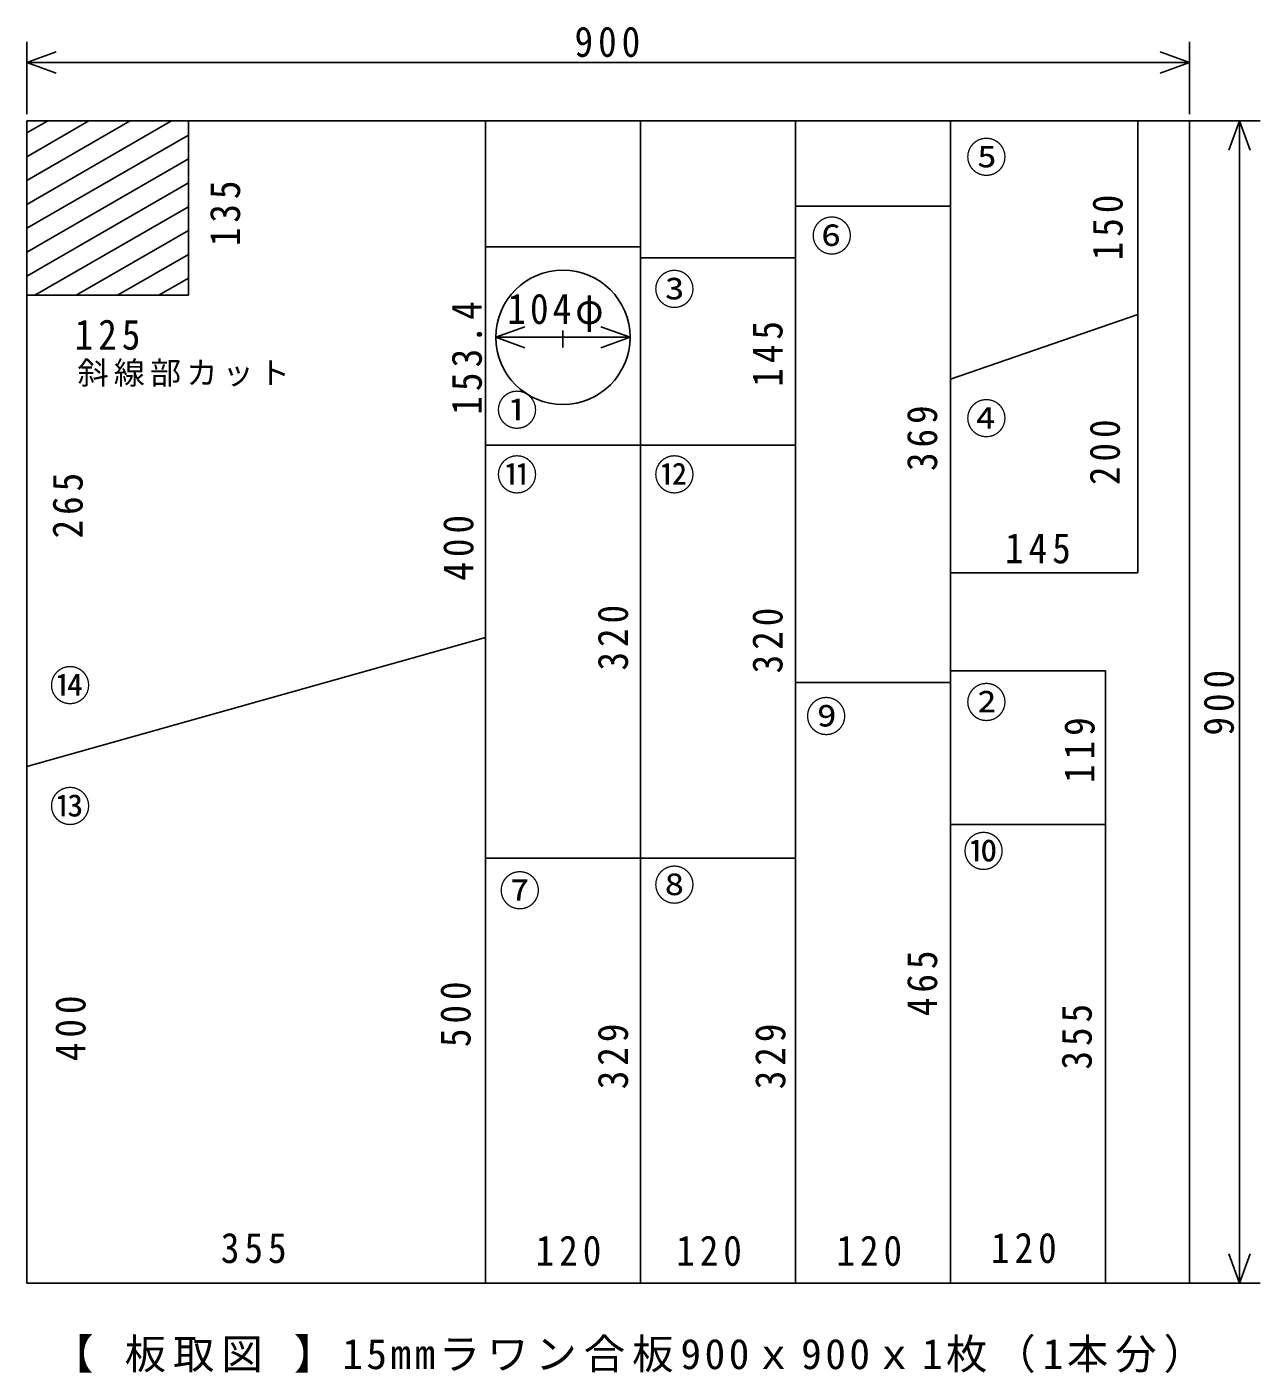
# Model space of a CAD drawing. Units: millimetres, scale not verified. Extents: x -1226 to 946, y -390 to 705.
# Drawn here: x -9 to 946, y -337 to 705 of the extents above; entities that cross this region are included whole.
import ezdxf
from ezdxf.enums import TextEntityAlignment as Align

# ---------------------------------------------------------------- set-up
doc = ezdxf.new("R2010")
doc.units = ezdxf.units.MM
doc.header["$LTSCALE"] = 8
doc.layers.add('0-0', color=7, linetype='Continuous')
doc.styles.add('ＭＳ ゴシック', font='')
doc.styles.add('ＭＳ 明朝', font='')
doc.styles.get('ＭＳ ゴシック').set_extended_font_data('MS Gothic')
doc.styles.get('ＭＳ 明朝').set_extended_font_data('MS Mincho')

msp = doc.modelspace()

# ---------------------------------------------------------------- linework, layer by layer
at = {"layer": '0-0', "color": 4}
for p, q in [((-8.705, 693.617), (-8.705, 637.617)), ((891.295, 693.617), (891.295, 637.617)), ((-8.705, 677.617), (13.848, 685.825)), ((891.295, 677.617), (-8.705, 677.617)), ((-8.705, 677.617), (13.848, 669.408)), ((891.295, 677.617), (868.743, 685.825)), ((891.295, 677.617), (868.743, 669.408)), ((946.052, 632.402), (890.052, 632.402)), ((930.052, 632.402), (921.843, 609.85)), ((930.052, -267.598), (930.052, 632.402)), ((930.052, 632.402), (938.26, 609.85)), ((354.295, 464.802), (376.848, 473.011)), ((458.295, 464.802), (435.743, 473.011)), ((458.295, 464.802), (354.295, 464.802)), ((354.295, 464.802), (376.848, 456.594)), ((458.295, 464.802), (435.743, 456.594)), ((930.052, -267.598), (921.843, -245.045)), ((930.052, -267.598), (938.26, -245.045)), ((946.052, -267.598), (890.052, -267.598))]:
    msp.add_line(p, q, dxfattribs=at)
at = {"layer": '0-0'}
for p, q in [((-8.705, 567.706), (103.353, 632.402)), ((-8.705, 586.181), (71.353, 632.402)), ((-8.705, 604.656), (39.353, 632.402)), ((-8.705, 623.131), (7.353, 632.402)), ((116.295, 632.402), (116.295, 497.402)), ((346.295, 632.402), (346.295, -267.598)), ((466.295, 632.402), (466.295, -267.598)), ((586.295, 632.402), (586.295, -267.598)), ((706.295, 632.402), (706.295, -267.598)), ((851.295, 632.402), (851.295, 282.402)), ((-8.705, 549.231), (116.295, 621.399)), ((-8.705, 530.755), (116.295, 602.924)), ((-8.705, 512.28), (116.295, 584.449)), ((-2.474, 497.402), (116.295, 565.974)), ((586.295, 566.402), (706.295, 566.402)), ((29.526, 497.402), (116.295, 547.499)), ((346.295, 534.802), (466.295, 534.802)), ((61.526, 497.402), (116.295, 529.023)), ((466.295, 526.402), (586.295, 526.402)), ((93.526, 497.402), (116.295, 510.548)), ((116.295, 497.402), (-8.705, 497.402)), ((851.295, 482.402), (706.295, 432.402)), ((406.295, 470.176), (406.295, 456.995)), ((400.482, 464.802), (413.066, 464.802)), ((346.295, 381.402), (586.295, 381.402)), ((851.295, 282.402), (706.295, 282.402)), ((346.295, 232.402), (-8.705, 132.402)), ((586.295, 197.402), (706.295, 197.402)), ((706.295, 87.402), (826.295, 87.402)), ((346.295, 61.402), (586.295, 61.402))]:
    msp.add_line(p, q, dxfattribs=at)
msp.add_lwpolyline([(-8.705, -267.598), (891.295, -267.598), (891.295, 632.402), (-8.705, 632.402)], close=True, dxfattribs=at)
for points in [[(116.295, 632.402), (-8.705, 632.402), (-8.705, 497.402)], [(706.295, 206.402), (826.295, 206.402), (826.295, -267.598)]]:
    msp.add_lwpolyline(points, dxfattribs=at)
msp.add_circle((406.295, 464.802), 52, dxfattribs=at)

# ---------------------------------------------------------------- texts
at = {"layer": '0-0', "style": 'ＭＳ 明朝'}
for s, p in [('⑤', (718.135, 585.389)), ('⑥', (598.446, 524.456)), ('③', (476.58, 483.109)), ('①', (354.715, 389.534)), ('④', (718.135, 383.005)), ('⑪', (354.715, 339.482)), ('⑫', (476.58, 339.482)), ('⑭', (8.705, 176.269)), ('②', (718.135, 163.212)), ('⑨', (594.093, 152.332)), ('⑬', (8.705, 82.694)), ('⑩', (715.959, 47.876)), ('⑧', (476.58, 21.762)), ('⑦', (356.891, 17.409))]:
    msp.add_text(s, height=23.46, dxfattribs=at).set_placement(p, align=Align.BOTTOM_LEFT)
at = {"layer": '0-0', "attachment_point": 7}
for s, insert, char_height, style in [('\\T1.27;\\W0.9;900', (415.295, 681.617), 23.46, 'ＭＳ ゴシック'), ('\\T1.22;\\W0.9;104φ', (363.295, 468.802), 23.46, 'ＭＳ ゴシック'), ('\\T1.27;\\W0.9;125', (28.29, 454.819), 23.46, 'ＭＳ 明朝'), ('\\T1.17;斜線部カット', (30.466, 426.528), 17.6, 'ＭＳ 明朝'), ('\\T1.27;\\W0.9;145', (748.601, 289.43), 23.46, 'ＭＳ 明朝'), ('\\T1.27;\\W0.9;355', (141.451, -252.435), 23.46, 'ＭＳ 明朝'), ('\\T1.27;\\W0.9;120', (737.72, -252.435), 23.46, 'ＭＳ 明朝'), ('\\T1.27;\\W0.9;120', (385.181, -254.611), 23.46, 'ＭＳ 明朝'), ('\\T1.27;\\W0.9;120', (493.99, -254.611), 23.46, 'ＭＳ 明朝'), ('\\T1.27;\\W0.9;120', (618.031, -254.611), 23.46, 'ＭＳ 明朝'), ('\\T1.17;【\\~板取図\\~】15mmラワン合板900ｘ900ｘ1枚（1本分）', (10.881, -337.306), 23.46, 'ＭＳ 明朝')]:
    msp.add_mtext(s, dxfattribs=dict(at, insert=insert, char_height=char_height, style=style))
at = {"layer": '0-0', "char_height": 23.46, "attachment_point": 7, "rotation": 90}
for s, insert, style in [('\\T1.27;\\W0.9;135', (156.684, 535.337), 'ＭＳ 明朝'), ('\\T1.27;\\W0.9;150', (840, 524.456), 'ＭＳ 明朝'), ('\\T1.28;\\W0.9;153.4', (343.834, 404.767), 'ＭＳ 明朝'), ('\\T1.27;\\W0.9;145', (576.684, 426.528), 'ＭＳ 明朝'), ('\\T1.27;\\W0.9;369', (696.373, 361.244), 'ＭＳ 明朝'), ('\\T1.27;\\W0.9;200', (837.824, 350.363), 'ＭＳ 明朝'), ('\\T1.27;\\W0.9;265', (34.819, 309.016), 'ＭＳ 明朝'), ('\\T1.27;\\W0.9;400', (337.306, 276.373), 'ＭＳ 明朝'), ('\\T1.27;\\W0.9;320', (456.995, 206.736), 'ＭＳ 明朝'), ('\\T1.27;\\W0.9;320', (576.684, 204.56), 'ＭＳ 明朝'), ('\\T1.27;\\W0.9;900', (926.052, 156.402), 'ＭＳ ゴシック'), ('\\T1.27;\\W0.9;119', (818.238, 119.689), 'ＭＳ 明朝'), ('\\T1.27;\\W0.9;465', (696.373, -60.933), 'ＭＳ 明朝'), ('\\T1.27;\\W0.9;500', (335.13, -84.87), 'ＭＳ 明朝'), ('\\T1.27;\\W0.9;400', (36.995, -95.751), 'ＭＳ 明朝'), ('\\T1.27;\\W0.9;355', (816.062, -102.28), 'ＭＳ 明朝'), ('\\T1.27;\\W0.9;329', (456.995, -117.513), 'ＭＳ 明朝'), ('\\T1.27;\\W0.9;329', (578.86, -117.513), 'ＭＳ 明朝')]:
    msp.add_mtext(s, dxfattribs=dict(at, insert=insert, style=style))

doc.saveas('drawing.dxf')
